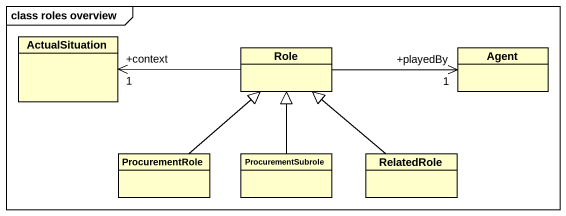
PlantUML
@startuml
mainframe class roles overview
hide circle
hide empty members
class ActualSituation
class Role
class "Agent" as Agent_
class ProcurementRole
class ProcurementSubrole
class RelatedRole
Role -left-> "+context\n1" ActualSituation
Role -right-> "+playedBy\n1" Agent_
ProcurementRole -up-|> Role
ProcurementSubrole -up-|> Role
RelatedRole -up-|> Role
@enduml
